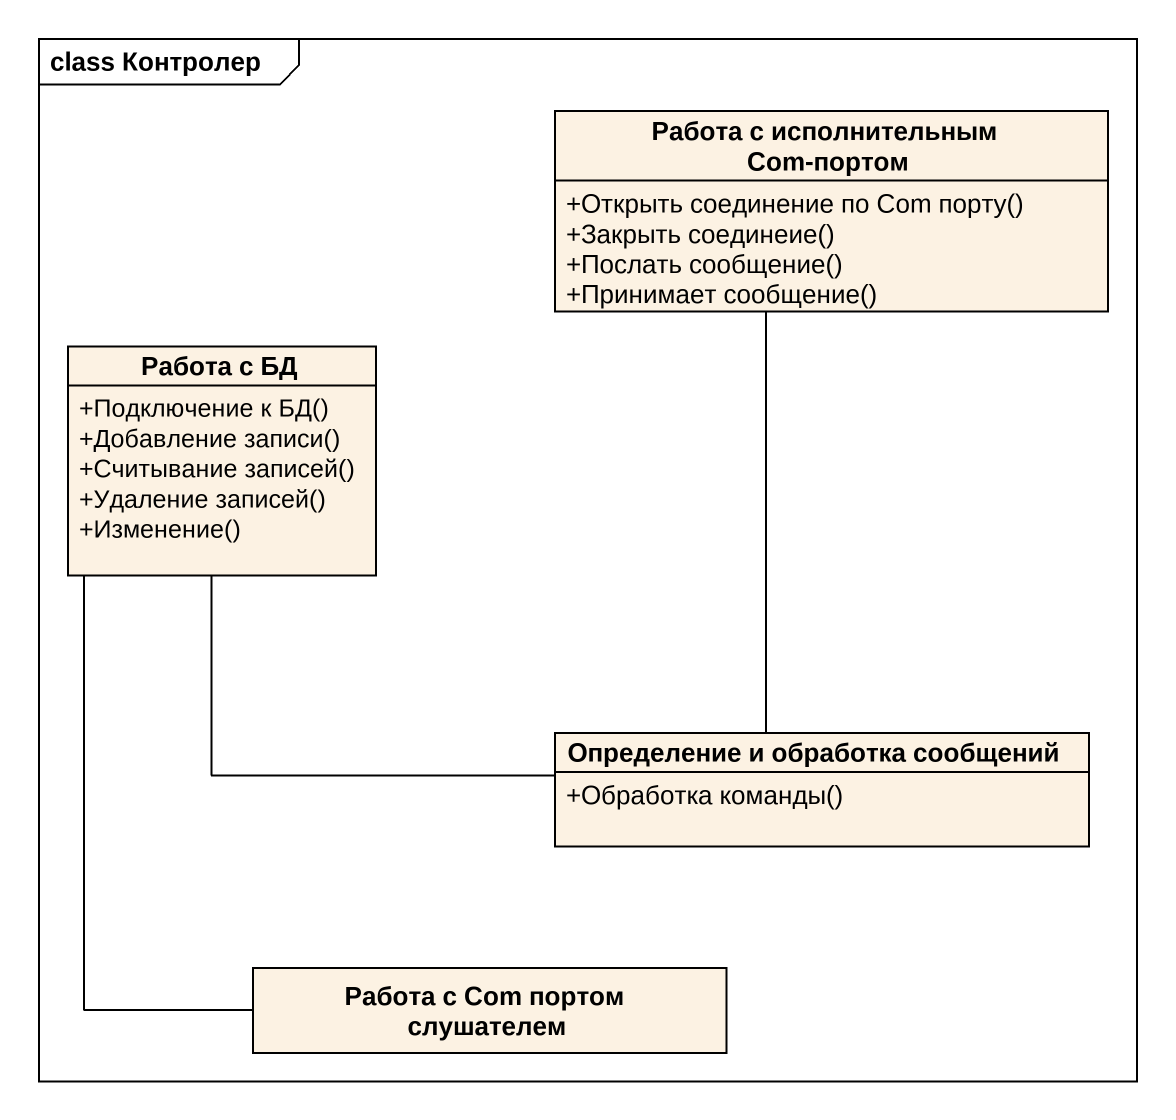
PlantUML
@startuml
mainframe class Контролер
hide circle
hide empty members
skinparam classAttributeIconSize 0
class "Работа с исполнительным Com-портом" as Работа_с_исполнительным_Com {
  +Открыть соединение по Com порту()
  +Закрыть соединеие()
  +Послать сообщение()
  +Принимает сообщение()
}
class "Работа с БД" as Работа_с_БД {
  +Подключение к БД()
  +Добавление записи()
  +Считывание записей()
  +Удаление записей()
  +Изменение()
}
class "Определение и обработка сообщений" as Определение_и_обработка {
  +Обработка команды()
}
class "Работа с Com портом слушателем" as Работа_с_Com_портом
Работа_с_исполнительным_Com -- Определение_и_обработка
Работа_с_БД -right- Определение_и_обработка
Работа_с_Com_портом -up- Работа_с_БД
@enduml
